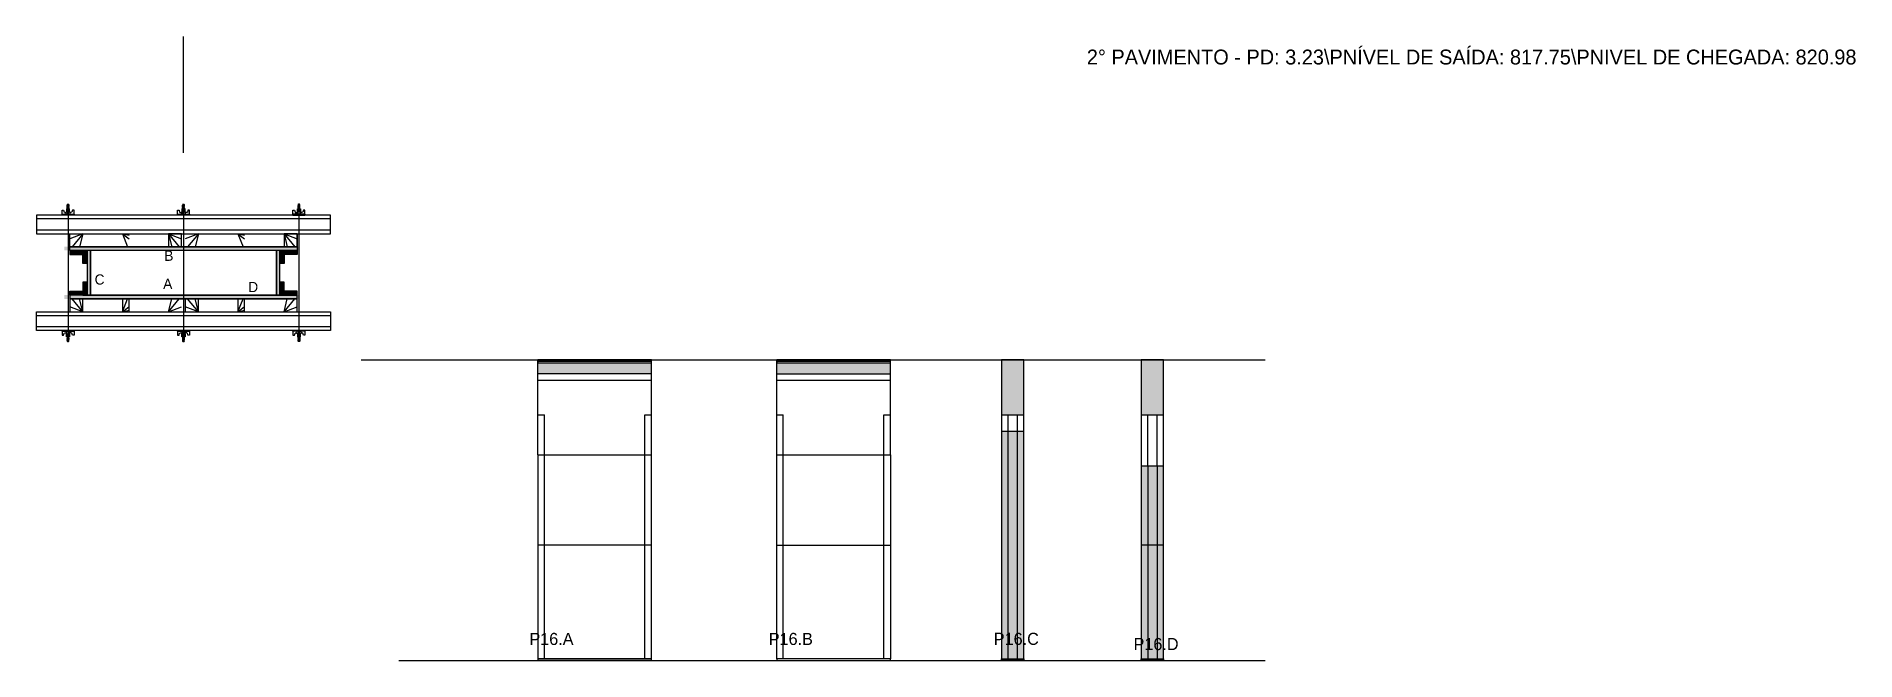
# Model space of a CAD drawing. Header units: metres. Extents: x 1897 to 3851, y 7387 to 8057.
import ezdxf

# ---------------------------------------------------------------- set-up
doc = ezdxf.new("R2010")
doc.units = ezdxf.units.M
for name, color, linetype in [('CHAPA', 7, 'Continuous'), ('COTA', 7, 'Continuous'), ('Hachura', 7, 'Continuous'), ('Madeira', 7, 'Continuous'), ('NOMENCLATURA', 7, 'Continuous'), ('Nível', 7, 'Continuous'), ('Painéis', 7, 'Continuous'), ('Perfil Metálico', 7, 'Continuous'), ('SARR_2.2x7', 7, 'Continuous'), ('SARR_EDITAR', 7, 'Continuous'), ('SARRAFO', 7, 'Continuous'), ('Texto Seção', 7, 'Continuous'), ('TEXTO_GERAL', 7, 'Continuous')]:
    doc.layers.add(name, color=color, linetype=linetype)

msp = doc.modelspace()

# ---------------------------------------------------------------- hatches: boundary and pattern name
at = {"layer": 'COTA'}
h = msp.add_hatch(color=7, dxfattribs=at)
h.dxf.hatch_style = 1
h.paths.add_polyline_path([(2557.5, 7706.6), (2435.5, 7706.6), (2435.5, 7706.6), (2435.5, 7694.6), (2435.5, 7694.6), (2557.5, 7694.6), (2557.5, 7694.6), (2557.5, 7706.6)])
h = msp.add_hatch(color=7, dxfattribs=at)
h.dxf.hatch_style = 1
h.paths.add_polyline_path([(2814.2, 7706.6), (2692.2, 7706.6), (2692.2, 7706.6), (2692.2, 7694.6), (2692.2, 7694.6), (2814.2, 7694.6), (2814.2, 7694.6), (2814.2, 7706.6)])
h = msp.add_hatch(color=7, dxfattribs=at)
h.dxf.hatch_style = 1
h.paths.add_polyline_path([(2957.4, 7709.6), (2933.4, 7709.6), (2933.4, 7709.6), (2933.4, 7650.6), (2933.4, 7650.6), (2957.4, 7650.6), (2957.4, 7650.6), (2957.4, 7709.6)])
h = msp.add_hatch(color=7, dxfattribs=at)
h.dxf.hatch_style = 1
h.paths.add_polyline_path([(3107.6, 7709.6), (3083.6, 7709.6), (3083.6, 7709.6), (3083.6, 7650.6), (3083.6, 7650.6), (3107.6, 7650.6), (3107.6, 7650.6), (3107.6, 7709.6)])
at = {"layer": 'Hachura'}
h = msp.add_hatch(color=7, dxfattribs=at)
h.dxf.hatch_style = 1
h.paths.add_polyline_path([(1926.9, 7827.3), (1926.9, 7831.3), (1926.9, 7831.3), (2178.9, 7831.3), (2178.9, 7831.3), (2178.9, 7827.3), (2178.9, 7827.3), (1926.9, 7827.3), (1926.9, 7827.3)])
h = msp.add_hatch(color=7, dxfattribs=at)
h.dxf.hatch_style = 1
h.paths.add_polyline_path([(1946.9, 7827.3), (1946.9, 7822.9), (1946.9, 7822.9), (1932.9, 7822.9), (1932.9, 7822.9), (1932.9, 7827.3), (1932.9, 7827.3), (1946.9, 7827.3)])
h = msp.add_hatch(color=7, dxfattribs=at)
h.dxf.hatch_style = 1
h.paths.add_polyline_path([(1951.3, 7827.3), (1946.9, 7827.3), (1946.9, 7827.3), (1946.9, 7813.3), (1946.9, 7813.3), (1951.3, 7813.3), (1951.3, 7813.3), (1951.3, 7827.3)])
h = msp.add_hatch(color=7, dxfattribs=at)
h.dxf.hatch_style = 1
h.paths.add_polyline_path([(1954.9, 7827.3), (1951.3, 7827.3), (1951.3, 7827.3), (1951.3, 7779.3), (1951.3, 7779.3), (1954.9, 7779.3), (1954.9, 7779.3), (1954.9, 7827.3)])
h = msp.add_hatch(color=7, dxfattribs=at)
h.dxf.hatch_style = 1
h.paths.add_polyline_path([(1954.9, 7827.3), (1951.3, 7827.3), (1951.3, 7827.3), (1951.3, 7779.3), (1951.3, 7779.3), (1954.9, 7779.3), (1954.9, 7779.3), (1954.9, 7827.3)])
h = msp.add_hatch(color=7, dxfattribs=at)
h.dxf.hatch_style = 1
h.paths.add_polyline_path([(2158.5, 7827.3), (2154.9, 7827.3), (2154.9, 7827.3), (2154.9, 7779.3), (2154.9, 7779.3), (2158.5, 7779.3), (2158.5, 7779.3), (2158.5, 7827.3)])
h = msp.add_hatch(color=7, dxfattribs=at)
h.dxf.hatch_style = 1
h.paths.add_polyline_path([(2158.5, 7827.3), (2154.9, 7827.3), (2154.9, 7827.3), (2154.9, 7779.3), (2154.9, 7779.3), (2158.5, 7779.3), (2158.5, 7779.3), (2158.5, 7827.3)])
h = msp.add_hatch(color=7, dxfattribs=at)
h.dxf.hatch_style = 1
h.paths.add_polyline_path([(2162.9, 7827.3), (2158.5, 7827.3), (2158.5, 7827.3), (2158.5, 7813.3), (2158.5, 7813.3), (2162.9, 7813.3), (2162.9, 7813.3), (2162.9, 7827.3)])
h = msp.add_hatch(color=7, dxfattribs=at)
h.dxf.hatch_style = 1
h.paths.add_polyline_path([(2162.9, 7827.3), (2162.9, 7822.9), (2162.9, 7822.9), (2176.9, 7822.9), (2176.9, 7822.9), (2176.9, 7827.3), (2176.9, 7827.3), (2162.9, 7827.3)])
h = msp.add_hatch(color=7, dxfattribs=at)
h.dxf.hatch_style = 1
h.paths.add_polyline_path([(1926.9, 7779.3), (1926.9, 7775.3), (1926.9, 7775.3), (2178.9, 7775.3), (2178.9, 7775.3), (2178.9, 7779.3), (2178.9, 7779.3), (1926.9, 7779.3), (1926.9, 7779.3)])
h = msp.add_hatch(color=7, dxfattribs=at)
h.dxf.hatch_style = 1
h.paths.add_polyline_path([(1946.9, 7779.3), (1946.9, 7783.7), (1946.9, 7783.7), (1932.9, 7783.7), (1932.9, 7783.7), (1932.9, 7779.3), (1932.9, 7779.3), (1946.9, 7779.3)])
h = msp.add_hatch(color=7, dxfattribs=at)
h.dxf.hatch_style = 1
h.paths.add_polyline_path([(1951.3, 7779.3), (1946.9, 7779.3), (1946.9, 7779.3), (1946.9, 7793.3), (1946.9, 7793.3), (1951.3, 7793.3), (1951.3, 7793.3), (1951.3, 7779.3)])
h = msp.add_hatch(color=7, dxfattribs=at)
h.dxf.hatch_style = 1
h.paths.add_polyline_path([(2162.9, 7779.3), (2158.5, 7779.3), (2158.5, 7779.3), (2158.5, 7793.3), (2158.5, 7793.3), (2162.9, 7793.3), (2162.9, 7793.3), (2162.9, 7779.3)])
h = msp.add_hatch(color=7, dxfattribs=at)
h.dxf.hatch_style = 1
h.paths.add_polyline_path([(2162.9, 7779.3), (2162.9, 7783.7), (2162.9, 7783.7), (2176.9, 7783.7), (2176.9, 7783.7), (2176.9, 7779.3), (2176.9, 7779.3), (2162.9, 7779.3)])
h = msp.add_hatch(color=7, dxfattribs=at)
h.dxf.hatch_style = 1
h.paths.add_polyline_path([(2957.4, 7386.6), (2957.4, 7632.6), (2957.4, 7632.6), (2933.4, 7632.6), (2933.4, 7632.6), (2933.4, 7386.6), (2933.4, 7386.6), (2957.4, 7386.6), (2957.4, 7386.6)])
h = msp.add_hatch(color=7, dxfattribs=at)
h.dxf.hatch_style = 1
h.paths.add_polyline_path([(3107.6, 7386.6), (3107.6, 7595.6), (3107.6, 7595.6), (3083.6, 7595.6), (3083.6, 7595.6), (3083.6, 7386.6), (3083.6, 7386.6), (3107.6, 7386.6)])

# ---------------------------------------------------------------- linework, layer by layer
at = {"layer": 'CHAPA', "color": 7, "lineweight": 25}
for points in [[(1932.9, 7827.3), (1932.9, 7831.3), (2176.9, 7831.3), (2176.9, 7827.3)], [(1932.9, 7827.3), (1932.9, 7831.3), (2176.9, 7831.3), (2176.9, 7827.3)], [(1954.9, 7827.3), (1951.3, 7827.3), (1951.3, 7779.3), (1954.9, 7779.3)], [(1954.9, 7827.3), (1951.3, 7827.3), (1951.3, 7779.3), (1954.9, 7779.3)], [(2158.5, 7827.3), (2154.9, 7827.3), (2154.9, 7779.3), (2158.5, 7779.3)], [(2158.5, 7827.3), (2154.9, 7827.3), (2154.9, 7779.3), (2158.5, 7779.3)], [(1932.9, 7779.3), (1932.9, 7775.3), (2176.9, 7775.3), (2176.9, 7779.3)], [(1932.9, 7779.3), (1932.9, 7775.3), (2176.9, 7775.3), (2176.9, 7779.3)]]:
    msp.add_lwpolyline(points, close=True, dxfattribs=at)
at = {"layer": 'COTA', "color": 7, "lineweight": 25}
for p, q in [((2435.5, 7694.6), (2435.5, 7709.6)), ((2557.5, 7694.6), (2557.5, 7709.6)), ((2692.2, 7694.6), (2692.2, 7709.6)), ((2814.2, 7694.6), (2814.2, 7709.6))]:
    msp.add_line(p, q, dxfattribs=at)
for points in [[(2957.4, 7650.6), (2957.4, 7709.6), (2933.4, 7709.6), (2933.4, 7650.6)], [(3107.6, 7650.6), (3107.6, 7709.6), (3083.6, 7709.6), (3083.6, 7650.6)]]:
    msp.add_lwpolyline(points, dxfattribs=at)
at = {"layer": 'Defpoints', "color": 7, "lineweight": 25}
msp.add_line((2054.9, 7932.3), (2054.9, 8057.3), dxfattribs=at)
at = {"layer": 'Hachura', "color": 7, "lineweight": 25}
for p, q in [((1929.8, 7876.4), (1932, 7875.3)), ((1931.9, 7875.1), (1929.8, 7876.1)), ((1929.8, 7875.2), (1932, 7874.1)), ((1931.9, 7873.9), (1929.8, 7875)), ((1929.9, 7876.8), (1930.2, 7877.1)), ((1929.9, 7876.5), (1929.9, 7876.8)), ((1929.9, 7876.8), (1929.9, 7876.8)), ((1931.8, 7876.8), (1929.9, 7876.8)), ((1929.9, 7876.5), (1931.8, 7875.5)), ((1929.9, 7876.5), (1931.8, 7875.5)), ((1929.9, 7875.3), (1929.9, 7876)), ((1931.8, 7875), (1929.9, 7876)), ((1929.9, 7875.3), (1931.8, 7874.3)), ((1929.9, 7874.2), (1929.9, 7874.8)), ((1931.8, 7873.8), (1929.9, 7874.8)), ((1929.9, 7874.6), (1929.9, 7874.8)), ((1930.2, 7877.1), (1931.5, 7877.1)), ((1931.8, 7876.2), (1930.5, 7876.8)), ((1931.9, 7876.2), (1930.8, 7876.8)), ((1930.9, 7876.1), (1930.9, 7734.3)), ((1931.3, 7876.8), (1932, 7876.5)), ((1931.8, 7876.8), (1931.5, 7877.1)), ((1931.6, 7876.8), (1931.8, 7876.7)), ((1931.8, 7876.7), (1931.8, 7876.8)), ((1931.8, 7876.2), (1931.8, 7875.5)), ((1931.8, 7874.3), (1931.8, 7875)), ((2053.8, 7876.4), (2056, 7875.3)), ((2055.9, 7875.1), (2053.8, 7876.1)), ((2053.8, 7875.2), (2056, 7874.1)), ((2055.9, 7873.9), (2053.8, 7875)), ((2053.9, 7876.8), (2054.2, 7877.1)), ((2053.9, 7876.5), (2053.9, 7876.8)), ((2053.9, 7876.8), (2053.9, 7876.8)), ((2055.8, 7876.8), (2053.9, 7876.8)), ((2053.9, 7876.5), (2055.8, 7875.5)), ((2053.9, 7876.5), (2055.8, 7875.5)), ((2053.9, 7875.3), (2053.9, 7875.9)), ((2055.8, 7875), (2053.9, 7875.9)), ((2053.9, 7875.3), (2055.8, 7874.3)), ((2053.9, 7874.1), (2053.9, 7874.8)), ((2055.8, 7873.8), (2053.9, 7874.8)), ((2053.9, 7874.6), (2053.9, 7874.8)), ((2054.2, 7877.1), (2055.5, 7877.1)), ((2055.8, 7876.1), (2054.5, 7876.8)), ((2055.9, 7876.2), (2054.8, 7876.8)), ((2054.9, 7876.1), (2054.9, 7734.3)), ((2055.3, 7876.8), (2056, 7876.4)), ((2055.8, 7876.8), (2055.5, 7877.1)), ((2055.6, 7876.8), (2055.8, 7876.6)), ((2055.8, 7876.6), (2055.8, 7876.8)), ((2055.8, 7876.1), (2055.8, 7875.5)), ((2055.8, 7874.3), (2055.8, 7875)), ((2178.5, 7876.8), (2177.9, 7876.5)), ((2177.9, 7876.2), (2179, 7876.8)), ((2180, 7876.4), (2177.9, 7875.3)), ((2177.9, 7875.1), (2180.1, 7876.1)), ((2180, 7875.2), (2177.9, 7874.1)), ((2177.9, 7873.9), (2180.1, 7875)), ((2178, 7876.8), (2178.3, 7877.1)), ((2178.3, 7876.8), (2178, 7876.7)), ((2178, 7876.7), (2178, 7876.8)), ((2178, 7876.2), (2179.3, 7876.8)), ((2178, 7876.8), (2180, 7876.8)), ((2180, 7876.5), (2178, 7875.5)), ((2180, 7876.5), (2178, 7875.5)), ((2178, 7876.2), (2178, 7875.5)), ((2178, 7875), (2180, 7876)), ((2180, 7875.3), (2178, 7874.3)), ((2178, 7874.3), (2178, 7875)), ((2178, 7873.8), (2180, 7874.8)), ((2179.6, 7877.1), (2178.3, 7877.1)), ((2178.9, 7876.1), (2178.9, 7734.3)), ((2180, 7876.8), (2179.6, 7877.1)), ((2180, 7876.5), (2180, 7876.8)), ((2180, 7876.8), (2180, 7876.8)), ((2180, 7875.3), (2180, 7876)), ((2180, 7874.2), (2180, 7874.8)), ((2180, 7874.6), (2180, 7874.8)), ((1924.5, 7865.3), (1924.5, 7870.5)), ((1924.5, 7870.5), (1926.1, 7870.5)), ((1924.5, 7866.2), (1937.4, 7866.2)), ((1924.5, 7866.2), (1929.6, 7866.2)), ((1937.4, 7865.3), (1924.5, 7865.3)), ((1924.6, 7866.2), (1924.6, 7865.3)), ((1924.8, 7866.2), (1924.8, 7865.3)), ((1925.2, 7866.2), (1925.2, 7865.3)), ((1925.6, 7866.2), (1925.6, 7865.3)), ((1926.1, 7870.5), (1926.7, 7868.3)), ((1926.5, 7866.2), (1926.5, 7865.3)), ((1927, 7868), (1929, 7868)), ((1927.9, 7866.2), (1927.9, 7865.3)), ((1936.4, 7865.3), (1928.6, 7865.3)), ((1929, 7868.8), (1932.8, 7868.8)), ((1929, 7866.2), (1929, 7868.8)), ((1930.9, 7866.2), (1929, 7866.2)), ((1932.6, 7872), (1929.2, 7872)), ((1932.6, 7872), (1929.2, 7872)), ((1929.2, 7872), (1929.2, 7868.8)), ((1929.6, 7866.2), (1930.3, 7866.2)), ((1929.8, 7874.1), (1932, 7873)), ((1931.9, 7872.8), (1929.8, 7873.8)), ((1931, 7872), (1929.8, 7872.7)), ((1929.9, 7874.2), (1931.8, 7873.2)), ((1929.9, 7873), (1929.9, 7873.6)), ((1931.8, 7872.7), (1929.9, 7873.6)), ((1929.9, 7873), (1931.8, 7872)), ((1930.8, 7872), (1929.9, 7872.5)), ((1929.9, 7872), (1929.9, 7872.5)), ((1930, 7865.9), (1930, 7866.1)), ((1930, 7865.5), (1930, 7865.9)), ((1930.3, 7872), (1930.3, 7868.8)), ((1930.6, 7866.2), (1930.6, 7868.2)), ((1930.9, 7866.2), (1930.9, 7865.3)), ((1931.1, 7868.2), (1931.1, 7866.2)), ((1931.8, 7873.6), (1931.8, 7873.8)), ((1931.8, 7873.6), (1931.8, 7873.2)), ((1931.8, 7872.7), (1931.8, 7872)), ((1931.8, 7872), (1931.8, 7868.8)), ((1931.9, 7866.1), (1931.9, 7865.7)), ((1932.6, 7868.8), (1932.6, 7872)), ((1932.8, 7868.8), (1932.6, 7868.8)), ((1932.8, 7868.8), (1932.6, 7868.8)), ((1932.8, 7868.8), (1932.8, 7866.2)), ((1934.8, 7868), (1932.8, 7868)), ((1933.9, 7866.2), (1933.9, 7865.3)), ((1935.7, 7870.5), (1935.1, 7868.3)), ((1935.4, 7866.2), (1935.4, 7865.3)), ((1937.4, 7870.5), (1935.7, 7870.5)), ((1936.2, 7866.2), (1936.2, 7865.3)), ((1936.7, 7866.2), (1936.7, 7865.3)), ((1937, 7866.2), (1937, 7865.3)), ((1937.2, 7866.2), (1937.2, 7865.3)), ((1937.4, 7866.2), (1937.4, 7870.5)), ((1937.4, 7866.2), (1937.4, 7865.3)), ((2048.5, 7870.5), (2050.1, 7870.5)), ((2048.5, 7865.3), (2048.5, 7870.4)), ((2048.5, 7866.2), (2061.4, 7866.2)), ((2048.5, 7866.2), (2053.6, 7866.2)), ((2061.4, 7865.3), (2048.5, 7865.3)), ((2048.6, 7866.2), (2048.6, 7865.3)), ((2048.8, 7866.2), (2048.8, 7865.3)), ((2049.2, 7866.2), (2049.2, 7865.3)), ((2049.6, 7866.2), (2049.6, 7865.3)), ((2050.1, 7870.5), (2050.7, 7868.2)), ((2050.5, 7866.2), (2050.5, 7865.3)), ((2051, 7868), (2053, 7868)), ((2051.9, 7866.2), (2051.9, 7865.3)), ((2060.4, 7865.3), (2052.6, 7865.3)), ((2053, 7868.8), (2056.9, 7868.8)), ((2053, 7866.2), (2053, 7868.8)), ((2054.9, 7866.2), (2053, 7866.2)), ((2056.6, 7872), (2053.2, 7872)), ((2053.2, 7872), (2053.2, 7868.8)), ((2056.6, 7871.9), (2053.2, 7871.9)), ((2053.6, 7866.2), (2054.3, 7866.2)), ((2053.8, 7874), (2056, 7873)), ((2055.9, 7872.7), (2053.8, 7873.8)), ((2055.1, 7872), (2053.8, 7872.6)), ((2053.9, 7874.1), (2055.8, 7873.2)), ((2053.9, 7873), (2053.9, 7873.6)), ((2055.8, 7872.7), (2053.9, 7873.6)), ((2053.9, 7873), (2055.8, 7872)), ((2054.8, 7872), (2053.9, 7872.5)), ((2053.9, 7872), (2053.9, 7872.5)), ((2054, 7865.9), (2054, 7866.1)), ((2054, 7865.4), (2054, 7865.9)), ((2054.3, 7872), (2054.3, 7868.8)), ((2054.6, 7866.2), (2054.6, 7868.2)), ((2054.9, 7866.2), (2054.9, 7865.3)), ((2055.1, 7868.2), (2055.1, 7866.2)), ((2055.8, 7873.6), (2055.8, 7873.8)), ((2055.8, 7873.6), (2055.8, 7873.2)), ((2055.8, 7872.7), (2055.8, 7872)), ((2055.8, 7872), (2055.8, 7868.8)), ((2055.9, 7866.1), (2055.9, 7865.6)), ((2056.6, 7868.8), (2056.6, 7872)), ((2056.9, 7868.8), (2056.6, 7868.8)), ((2056.9, 7868.8), (2056.6, 7868.8)), ((2056.9, 7868.8), (2056.9, 7866.2)), ((2058.8, 7868), (2056.9, 7868)), ((2057.9, 7866.2), (2057.9, 7865.3)), ((2059.7, 7870.5), (2059.1, 7868.2)), ((2059.4, 7866.2), (2059.4, 7865.3)), ((2061.4, 7870.5), (2059.7, 7870.5)), ((2060.2, 7866.2), (2060.2, 7865.3)), ((2060.7, 7866.2), (2060.7, 7865.3)), ((2061, 7866.2), (2061, 7865.3)), ((2061.2, 7866.2), (2061.2, 7865.3)), ((2061.4, 7866.2), (2061.4, 7870.5)), ((2061.4, 7866.2), (2061.4, 7865.3)), ((2172.5, 7866.2), (2172.5, 7870.5)), ((2172.5, 7870.5), (2174.1, 7870.5)), ((2185.4, 7866.2), (2172.5, 7866.2)), ((2172.5, 7866.2), (2172.5, 7865.3)), ((2172.5, 7865.3), (2185.4, 7865.3)), ((2172.6, 7866.2), (2172.6, 7865.3)), ((2172.8, 7866.2), (2172.8, 7865.3)), ((2173.2, 7866.2), (2173.2, 7865.3)), ((2173.4, 7865.3), (2181.2, 7865.3)), ((2173.6, 7866.2), (2173.6, 7865.3)), ((2174.1, 7870.5), (2174.7, 7868.3)), ((2174.5, 7866.2), (2174.5, 7865.3)), ((2175, 7868), (2177, 7868)), ((2175.9, 7866.2), (2175.9, 7865.3)), ((2180.9, 7868.8), (2177, 7868.8)), ((2177, 7868.8), (2177, 7866.2)), ((2177, 7868.8), (2177.2, 7868.8)), ((2177, 7868.8), (2177.2, 7868.8)), ((2177.2, 7872), (2180.6, 7872)), ((2177.2, 7872), (2180.6, 7872)), ((2177.2, 7868.8), (2177.2, 7872)), ((2180, 7874.1), (2177.9, 7873)), ((2177.9, 7872.8), (2180.1, 7873.8)), ((2177.9, 7866.1), (2177.9, 7865.7)), ((2180, 7874.2), (2178, 7873.2)), ((2178, 7873.6), (2178, 7873.8)), ((2178, 7873.6), (2178, 7873.2)), ((2178, 7872.7), (2180, 7873.6)), ((2180, 7873), (2178, 7872)), ((2178, 7872.7), (2178, 7872)), ((2178, 7872), (2178, 7868.8)), ((2178.7, 7868.2), (2178.7, 7866.2)), ((2178.8, 7872), (2180.1, 7872.7)), ((2178.9, 7866.2), (2180.9, 7866.2)), ((2178.9, 7866.2), (2178.9, 7865.3)), ((2179, 7872), (2180, 7872.5)), ((2179.2, 7866.2), (2179.2, 7868.2)), ((2179.6, 7872), (2179.6, 7868.8)), ((2180.2, 7866.2), (2179.6, 7866.2)), ((2179.9, 7865.9), (2179.9, 7866.1)), ((2179.9, 7865.5), (2179.9, 7865.9)), ((2180, 7873), (2180, 7873.6)), ((2180, 7872), (2180, 7872.5)), ((2185.4, 7866.2), (2180.2, 7866.2)), ((2180.6, 7872), (2180.6, 7868.8)), ((2180.9, 7866.2), (2180.9, 7868.8)), ((2182.8, 7868), (2180.9, 7868)), ((2182, 7866.2), (2182, 7865.3)), ((2183.7, 7870.5), (2183.1, 7868.3)), ((2183.4, 7866.2), (2183.4, 7865.3)), ((2185.4, 7870.5), (2183.7, 7870.5)), ((2184.2, 7866.2), (2184.2, 7865.3)), ((2184.7, 7866.2), (2184.7, 7865.3)), ((2185, 7866.2), (2185, 7865.3)), ((2185.2, 7866.2), (2185.2, 7865.3)), ((2185.4, 7865.3), (2185.4, 7870.5)), ((1937.4, 7741.3), (1924.5, 7741.3)), ((1924.5, 7741.3), (1924.5, 7736.2)), ((1924.5, 7740.4), (1937.4, 7740.4)), ((1924.5, 7740.4), (1929.6, 7740.4)), ((1924.6, 7740.4), (1924.6, 7741.3)), ((1924.8, 7740.4), (1924.8, 7741.3)), ((1925.2, 7740.4), (1925.2, 7741.3)), ((1925.6, 7740.4), (1925.6, 7741.3)), ((1926.1, 7736.2), (1926.7, 7738.4)), ((1926.5, 7740.4), (1926.5, 7741.3)), ((1927, 7738.6), (1929, 7738.6)), ((1927.9, 7740.4), (1927.9, 7741.3)), ((1936.4, 7741.3), (1928.6, 7741.3)), ((1930.9, 7740.4), (1929, 7740.4)), ((1929, 7740.4), (1929, 7737.8)), ((1929.6, 7740.4), (1930.3, 7740.4)), ((1930, 7741.2), (1930, 7740.7)), ((1930, 7740.7), (1930, 7740.5)), ((1930.6, 7740.4), (1930.6, 7738.4)), ((1930.9, 7740.4), (1930.9, 7741.3)), ((1931.1, 7738.4), (1931.1, 7740.4)), ((1931.9, 7740.5), (1931.9, 7741)), ((1934.8, 7738.6), (1932.8, 7738.6)), ((1932.8, 7737.8), (1932.8, 7740.4)), ((1933.9, 7740.4), (1933.9, 7741.3)), ((1935.7, 7736.2), (1935.1, 7738.4)), ((1935.4, 7740.4), (1935.4, 7741.3)), ((1936.2, 7740.4), (1936.2, 7741.3)), ((1936.7, 7740.4), (1936.7, 7741.3)), ((1937, 7740.4), (1937, 7741.3)), ((1937.2, 7740.4), (1937.2, 7741.3)), ((1937.4, 7740.4), (1937.4, 7741.3)), ((1937.4, 7740.4), (1937.4, 7736.2)), ((2061.4, 7741.3), (2048.5, 7741.3)), ((2048.5, 7741.3), (2048.5, 7736.2)), ((2048.5, 7740.4), (2061.4, 7740.4)), ((2048.5, 7740.4), (2053.6, 7740.4)), ((2048.6, 7740.4), (2048.6, 7741.3)), ((2048.8, 7740.4), (2048.8, 7741.3)), ((2049.2, 7740.4), (2049.2, 7741.3)), ((2049.6, 7740.4), (2049.6, 7741.3)), ((2050.1, 7736.1), (2050.7, 7738.4)), ((2050.5, 7740.4), (2050.5, 7741.3)), ((2051, 7738.6), (2053, 7738.6)), ((2051.9, 7740.4), (2051.9, 7741.3)), ((2060.4, 7741.3), (2052.6, 7741.3)), ((2054.9, 7740.4), (2053, 7740.4)), ((2053, 7740.4), (2053, 7737.8)), ((2053.6, 7740.4), (2054.3, 7740.4)), ((2054, 7741.1), (2054, 7740.7)), ((2054, 7740.7), (2054, 7740.5)), ((2054.6, 7740.4), (2054.6, 7738.4)), ((2054.9, 7740.4), (2054.9, 7741.3)), ((2055.1, 7738.4), (2055.1, 7740.4)), ((2055.9, 7740.5), (2055.9, 7741)), ((2056.9, 7737.8), (2056.9, 7740.4)), ((2058.8, 7738.6), (2056.9, 7738.6)), ((2057.9, 7740.4), (2057.9, 7741.3)), ((2059.7, 7736.1), (2059.1, 7738.4)), ((2059.4, 7740.4), (2059.4, 7741.3)), ((2060.2, 7740.4), (2060.2, 7741.3)), ((2060.7, 7740.4), (2060.7, 7741.3)), ((2061, 7740.4), (2061, 7741.3)), ((2061.2, 7740.4), (2061.2, 7741.3)), ((2061.4, 7740.4), (2061.4, 7741.3)), ((2061.4, 7740.4), (2061.4, 7736.1)), ((2172.5, 7741.3), (2185.4, 7741.3)), ((2172.5, 7740.4), (2172.5, 7741.3)), ((2185.4, 7740.4), (2172.5, 7740.4)), ((2172.5, 7740.4), (2172.5, 7736.2)), ((2172.6, 7740.4), (2172.6, 7741.3)), ((2172.8, 7740.4), (2172.8, 7741.3)), ((2173.2, 7740.4), (2173.2, 7741.3)), ((2173.4, 7741.3), (2181.2, 7741.3)), ((2173.6, 7740.4), (2173.6, 7741.3)), ((2174.1, 7736.2), (2174.7, 7738.4)), ((2174.5, 7740.4), (2174.5, 7741.3)), ((2175, 7738.6), (2177, 7738.6)), ((2175.9, 7740.4), (2175.9, 7741.3)), ((2177, 7737.8), (2177, 7740.4)), ((2177.9, 7740.5), (2177.9, 7741)), ((2178.7, 7738.4), (2178.7, 7740.4)), ((2178.9, 7740.4), (2178.9, 7741.3)), ((2178.9, 7740.4), (2180.9, 7740.4)), ((2179.2, 7740.4), (2179.2, 7738.4)), ((2180.2, 7740.4), (2179.6, 7740.4)), ((2179.9, 7741.2), (2179.9, 7740.7)), ((2179.9, 7740.7), (2179.9, 7740.5)), ((2185.4, 7740.4), (2180.2, 7740.4)), ((2180.9, 7740.4), (2180.9, 7737.8)), ((2182.8, 7738.6), (2180.9, 7738.6)), ((2182, 7740.4), (2182, 7741.3)), ((2183.7, 7736.2), (2183.1, 7738.4)), ((2183.4, 7740.4), (2183.4, 7741.3)), ((2184.2, 7740.4), (2184.2, 7741.3)), ((2184.7, 7740.4), (2184.7, 7741.3)), ((2185, 7740.4), (2185, 7741.3)), ((2185.2, 7740.4), (2185.2, 7741.3)), ((2185.4, 7741.3), (2185.4, 7736.2)), ((1924.5, 7736.2), (1926.1, 7736.2)), ((1929, 7737.8), (1932.8, 7737.8)), ((1929.2, 7734.6), (1929.2, 7737.8)), ((1932.6, 7734.7), (1929.2, 7734.7)), ((1932.6, 7734.6), (1929.2, 7734.6)), ((1931, 7734.6), (1929.8, 7734)), ((1931.9, 7733.9), (1929.8, 7732.8)), ((1929.8, 7732.6), (1932, 7733.7)), ((1931.9, 7732.7), (1929.8, 7731.7)), ((1929.8, 7731.4), (1932, 7732.5)), ((1931.9, 7731.6), (1929.8, 7730.5)), ((1929.8, 7730.3), (1932, 7731.3)), ((1929.9, 7733.6), (1931.8, 7734.6)), ((1930.8, 7734.6), (1929.9, 7734.2)), ((1929.9, 7734.6), (1929.9, 7734.2)), ((1931.8, 7734), (1929.9, 7733)), ((1929.9, 7733.6), (1929.9, 7733)), ((1929.9, 7732.5), (1931.8, 7733.5)), ((1931.8, 7732.8), (1929.9, 7731.8)), ((1929.9, 7732.5), (1929.9, 7731.8)), ((1929.9, 7731.3), (1931.8, 7732.3)), ((1929.9, 7732.1), (1929.9, 7731.8)), ((1931.8, 7731.6), (1929.9, 7730.7)), ((1929.9, 7731.3), (1929.9, 7730.7)), ((1929.9, 7730.2), (1931.8, 7731.1)), ((1929.9, 7730.2), (1931.8, 7731.1)), ((1929.9, 7730.2), (1929.9, 7729.8)), ((1929.9, 7729.8), (1929.9, 7729.8)), ((1929.9, 7729.8), (1930.2, 7729.5)), ((1931.8, 7729.8), (1929.9, 7729.8)), ((1930.2, 7729.5), (1931.5, 7729.5)), ((1930.3, 7734.6), (1930.3, 7737.8)), ((1931.8, 7730.5), (1930.5, 7729.8)), ((1931.9, 7730.4), (1930.8, 7729.8)), ((1931.3, 7729.8), (1932, 7730.2)), ((1931.8, 7729.8), (1931.5, 7729.5)), ((1931.6, 7729.8), (1931.8, 7730)), ((1931.8, 7734.6), (1931.8, 7737.8)), ((1931.8, 7734), (1931.8, 7734.6)), ((1931.8, 7733), (1931.8, 7733.5)), ((1931.8, 7733), (1931.8, 7732.8)), ((1931.8, 7732.3), (1931.8, 7731.6)), ((1931.8, 7730.5), (1931.8, 7731.1)), ((1931.8, 7730), (1931.8, 7729.8)), ((1932.6, 7737.8), (1932.6, 7734.6)), ((1932.8, 7737.8), (1932.6, 7737.8)), ((1932.8, 7737.8), (1932.6, 7737.8)), ((1937.4, 7736.2), (1935.7, 7736.2)), ((2048.5, 7736.1), (2050.1, 7736.1)), ((2053, 7737.8), (2056.9, 7737.8)), ((2053.2, 7734.6), (2053.2, 7737.8)), ((2056.6, 7734.7), (2053.2, 7734.7)), ((2056.6, 7734.6), (2053.2, 7734.6)), ((2055.1, 7734.6), (2053.8, 7734)), ((2055.9, 7733.9), (2053.8, 7732.8)), ((2053.8, 7732.6), (2056, 7733.6)), ((2055.9, 7732.7), (2053.8, 7731.6)), ((2053.8, 7731.4), (2056, 7732.5)), ((2055.9, 7731.5), (2053.8, 7730.5)), ((2053.8, 7730.2), (2056, 7731.3)), ((2053.9, 7733.6), (2055.8, 7734.6)), ((2054.8, 7734.6), (2053.9, 7734.1)), ((2053.9, 7734.6), (2053.9, 7734.1)), ((2055.8, 7733.9), (2053.9, 7733)), ((2053.9, 7733.6), (2053.9, 7733)), ((2053.9, 7732.5), (2055.8, 7733.4)), ((2055.8, 7732.8), (2053.9, 7731.8)), ((2053.9, 7732.5), (2053.9, 7731.8)), ((2053.9, 7731.3), (2055.8, 7732.3)), ((2053.9, 7732), (2053.9, 7731.8)), ((2055.8, 7731.6), (2053.9, 7730.7)), ((2053.9, 7731.3), (2053.9, 7730.7)), ((2053.9, 7730.1), (2055.8, 7731.1)), ((2053.9, 7730.1), (2055.8, 7731.1)), ((2053.9, 7730.1), (2053.9, 7729.8)), ((2053.9, 7729.8), (2053.9, 7729.8)), ((2053.9, 7729.8), (2054.2, 7729.5)), ((2055.8, 7729.8), (2053.9, 7729.8)), ((2054.2, 7729.5), (2055.5, 7729.5)), ((2054.3, 7734.6), (2054.3, 7737.8)), ((2055.8, 7730.5), (2054.5, 7729.8)), ((2055.9, 7730.4), (2054.8, 7729.8)), ((2055.3, 7729.8), (2056, 7730.2)), ((2055.8, 7729.8), (2055.5, 7729.5)), ((2055.6, 7729.8), (2055.8, 7729.9)), ((2055.8, 7734.6), (2055.8, 7737.8)), ((2055.8, 7733.9), (2055.8, 7734.6)), ((2055.8, 7733), (2055.8, 7733.4)), ((2055.8, 7733), (2055.8, 7732.8)), ((2055.8, 7732.3), (2055.8, 7731.6)), ((2055.8, 7730.5), (2055.8, 7731.1)), ((2055.8, 7729.9), (2055.8, 7729.8)), ((2056.6, 7737.8), (2056.6, 7734.6)), ((2056.9, 7737.8), (2056.6, 7737.8)), ((2056.9, 7737.8), (2056.6, 7737.8)), ((2061.4, 7736.1), (2059.7, 7736.1)), ((2172.5, 7736.2), (2174.1, 7736.2)), ((2180.9, 7737.8), (2177, 7737.8)), ((2177, 7737.8), (2177.2, 7737.8)), ((2177, 7737.8), (2177.2, 7737.8)), ((2177.2, 7737.8), (2177.2, 7734.6)), ((2177.2, 7734.7), (2180.6, 7734.7)), ((2177.2, 7734.6), (2180.6, 7734.6)), ((2177.9, 7733.9), (2180.1, 7732.8)), ((2180, 7732.6), (2177.9, 7733.7)), ((2177.9, 7732.7), (2180.1, 7731.7)), ((2180, 7731.4), (2177.9, 7732.5)), ((2177.9, 7731.6), (2180.1, 7730.5)), ((2180, 7730.3), (2177.9, 7731.3)), ((2177.9, 7730.4), (2179, 7729.8)), ((2178.5, 7729.8), (2177.9, 7730.2)), ((2178, 7734.6), (2178, 7737.8)), ((2178, 7734), (2178, 7734.6)), ((2180, 7733.6), (2178, 7734.6)), ((2178, 7734), (2180, 7733)), ((2178, 7733), (2178, 7733.5)), ((2180, 7732.5), (2178, 7733.5)), ((2178, 7733), (2178, 7732.8)), ((2178, 7732.8), (2180, 7731.8)), ((2178, 7732.3), (2178, 7731.6)), ((2180, 7731.3), (2178, 7732.3)), ((2178, 7731.6), (2180, 7730.7)), ((2180, 7730.2), (2178, 7731.1)), ((2178, 7730.5), (2178, 7731.1)), ((2180, 7730.2), (2178, 7731.1)), ((2178, 7730.5), (2179.3, 7729.8)), ((2178.3, 7729.8), (2178, 7730)), ((2178, 7730), (2178, 7729.8)), ((2178, 7729.8), (2178.3, 7729.5)), ((2178, 7729.8), (2180, 7729.8)), ((2179.6, 7729.5), (2178.3, 7729.5)), ((2178.8, 7734.6), (2180.1, 7734)), ((2179, 7734.6), (2180, 7734.2)), ((2179.6, 7734.6), (2179.6, 7737.8)), ((2180, 7729.8), (2179.6, 7729.5)), ((2180, 7734.6), (2180, 7734.2)), ((2180, 7733.6), (2180, 7733)), ((2180, 7732.5), (2180, 7731.8)), ((2180, 7732.1), (2180, 7731.8)), ((2180, 7731.3), (2180, 7730.7)), ((2180, 7730.2), (2180, 7729.8)), ((2180, 7729.8), (2180, 7729.8)), ((2180.6, 7734.6), (2180.6, 7737.8)), ((2185.4, 7736.2), (2183.7, 7736.2))]:
    msp.add_line(p, q, dxfattribs=at)
at = {"layer": 'Madeira', "color": 7, "lineweight": 25}
for p, q in [((1946.9, 7845.3), (1932.9, 7839.9)), ((1946.9, 7845.3), (1935.4, 7831.3)), ((1946.9, 7845.3), (1943.4, 7831.3)), ((1989.4, 7845.3), (1996.4, 7839.6)), ((1989.4, 7845.3), (1996.4, 7843.6)), ((1989.4, 7845.3), (1994.8, 7831.3)), ((2038.9, 7845.3), (2050.4, 7831.3)), ((2038.9, 7845.3), (2042.4, 7831.3)), ((2038.9, 7845.3), (2052.9, 7839.9)), ((2070.9, 7845.3), (2056.9, 7839.9)), ((2070.9, 7845.3), (2059.4, 7831.3)), ((2070.9, 7845.3), (2067.4, 7831.3)), ((2113.4, 7845.3), (2120.4, 7839.6)), ((2113.4, 7845.3), (2120.4, 7843.6)), ((2113.4, 7845.3), (2118.9, 7831.3)), ((2162.9, 7845.3), (2174.4, 7831.3)), ((2162.9, 7845.3), (2166.4, 7831.3)), ((2162.9, 7845.3), (2176.9, 7839.9)), ((1946.9, 7761.3), (1932.9, 7766.7)), ((1946.9, 7761.3), (1935.4, 7775.3)), ((1946.9, 7761.3), (1943.4, 7775.3)), ((1989.4, 7761.3), (1994.8, 7775.3)), ((1989.4, 7761.3), (1996.4, 7767.1)), ((1989.4, 7761.3), (1996.4, 7763.1)), ((2038.9, 7761.3), (2050.4, 7775.3)), ((2038.9, 7761.3), (2042.4, 7775.3)), ((2038.9, 7761.3), (2052.9, 7766.7)), ((2070.9, 7761.3), (2056.9, 7766.7)), ((2070.9, 7761.3), (2059.4, 7775.3)), ((2070.9, 7761.3), (2067.4, 7775.3)), ((2113.4, 7761.3), (2118.9, 7775.3)), ((2113.4, 7761.3), (2120.4, 7767.1)), ((2113.4, 7761.3), (2120.4, 7763)), ((2162.9, 7761.3), (2174.4, 7775.3)), ((2162.9, 7761.3), (2166.4, 7775.3)), ((2162.9, 7761.3), (2176.9, 7766.7))]:
    msp.add_line(p, q, dxfattribs=at)
for points in [[(2176.9, 7845.3), (2176.9, 7831.3), (1932.9, 7831.3), (1932.9, 7845.3)], [(2176.9, 7845.3), (2176.9, 7831.3), (1932.9, 7831.3), (1932.9, 7845.3)], [(2038.9, 7845.3), (2038.9, 7831.3), (2052.9, 7831.3), (2052.9, 7845.3)], [(2162.9, 7845.3), (2162.9, 7831.3), (2176.9, 7831.3), (2176.9, 7845.3)], [(2176.9, 7761.3), (2176.9, 7775.3), (1932.9, 7775.3), (1932.9, 7761.3)], [(1946.9, 7761.3), (1946.9, 7775.3), (1932.9, 7775.3), (1932.9, 7761.3)], [(1989.4, 7761.3), (1996.4, 7761.3), (1996.4, 7775.3), (1989.4, 7775.3)], [(2070.9, 7761.3), (2070.9, 7775.3), (2056.9, 7775.3), (2056.9, 7761.3)], [(2113.4, 7761.3), (2120.4, 7761.3), (2120.4, 7775.3), (2113.4, 7775.3)]]:
    msp.add_lwpolyline(points, close=True, dxfattribs=at)
at = {"layer": 'Nível', "color": 7, "lineweight": 25}
for p, q in [((2245.8, 7709.6), (3216.7, 7709.6)), ((2286.3, 7386.6), (3216.7, 7386.6))]:
    msp.add_line(p, q, dxfattribs=at)
at = {"layer": 'Painéis', "color": 7, "lineweight": 25}
for p, q in [((2435.5, 7607.6), (2435.5, 7694.6)), ((2557.5, 7694.6), (2435.5, 7694.6)), ((2557.5, 7607.6), (2557.5, 7694.6)), ((2692.2, 7694.6), (2814.2, 7694.6)), ((2692.2, 7607.6), (2692.2, 7694.6)), ((2814.2, 7607.6), (2814.2, 7694.6)), ((2933.4, 7650.6), (2933.4, 7388.6)), ((2933.4, 7650.6), (2957.4, 7650.6)), ((2957.4, 7388.6), (2957.4, 7650.6)), ((3083.6, 7650.6), (3083.6, 7388.6)), ((3083.6, 7650.6), (3107.6, 7650.6)), ((3107.6, 7388.6), (3107.6, 7650.6)), ((2957.4, 7632.6), (2933.4, 7632.6)), ((2435.5, 7607.6), (2435.5, 7386.6)), ((2435.5, 7607.6), (2557.5, 7607.6)), ((2557.5, 7386.6), (2557.5, 7607.6)), ((2692.2, 7388.6), (2692.2, 7607.6)), ((2692.2, 7607.6), (2814.2, 7607.6)), ((2814.2, 7607.6), (2814.2, 7388.6)), ((3107.6, 7595.6), (3083.6, 7595.6)), ((2557.5, 7510.6), (2435.5, 7510.6)), ((2692.2, 7510.6), (2814.2, 7510.6)), ((3107.6, 7510.6), (3083.6, 7510.6)), ((2435.5, 7388.6), (2557.5, 7388.6)), ((2814.2, 7388.6), (2692.2, 7388.6)), ((2692.2, 7386.6), (2814.2, 7386.6)), ((2933.4, 7388.6), (2957.4, 7388.6)), ((3083.6, 7388.6), (3107.6, 7388.6))]:
    msp.add_line(p, q, dxfattribs=at)
for points in [[(2154.9, 7779.3), (2154.9, 7827.3), (1954.9, 7827.3), (1954.9, 7779.3)], [(2435.5, 7706.6), (2557.5, 7706.6), (2557.5, 7709.6), (2435.5, 7709.6)], [(2692.2, 7706.6), (2814.2, 7706.6), (2814.2, 7709.6), (2692.2, 7709.6)], [(2557.5, 7388.6), (2435.5, 7388.6), (2435.5, 7386.6), (2557.5, 7386.6)], [(2814.2, 7388.6), (2692.2, 7388.6), (2692.2, 7386.6), (2814.2, 7386.6)], [(2933.4, 7388.6), (2957.4, 7388.6), (2957.4, 7386.6), (2933.4, 7386.6)], [(3083.6, 7388.6), (3107.6, 7388.6), (3107.6, 7386.6), (3083.6, 7386.6)]]:
    msp.add_lwpolyline(points, close=True, dxfattribs=at)
at = {"layer": 'Perfil Metálico', "color": 7, "lineweight": 25}
for points in [[(1896.9, 7865.3), (1896.9, 7845.3), (2212.9, 7845.3), (2212.9, 7865.3)], [(2212.9, 7849.3), (2212.9, 7861.3), (1896.9, 7861.3), (1896.9, 7849.3)], [(1896.9, 7741.3), (1896.9, 7761.3), (2212.9, 7761.3), (2212.9, 7741.3)], [(2212.9, 7757.3), (2212.9, 7745.3), (1896.9, 7745.3), (1896.9, 7757.3)]]:
    msp.add_lwpolyline(points, close=True, dxfattribs=at)
at = {"layer": 'SARR_2.2x7', "color": 7, "lineweight": 25}
for p, q in [((2557.5, 7687.6), (2435.5, 7687.6)), ((2814.2, 7687.6), (2692.2, 7687.6)), ((2435.5, 7650.6), (2442.5, 7650.6)), ((2442.5, 7607.6), (2442.5, 7650.6)), ((2550.5, 7607.6), (2550.5, 7650.6)), ((2550.5, 7650.6), (2557.5, 7650.6)), ((2692.2, 7650.6), (2699.2, 7650.6)), ((2699.2, 7607.6), (2699.2, 7650.6)), ((2807.2, 7607.6), (2807.2, 7650.6)), ((2807.2, 7650.6), (2814.2, 7650.6)), ((2940.4, 7650.6), (2940.4, 7632.6)), ((2950.4, 7650.6), (2950.4, 7632.6)), ((3090.6, 7595.6), (3090.6, 7650.6)), ((3100.6, 7595.6), (3100.6, 7650.6)), ((2940.4, 7632.6), (2940.4, 7388.6)), ((2950.4, 7632.6), (2950.4, 7388.6)), ((2442.5, 7510.6), (2442.5, 7607.6)), ((2550.5, 7510.6), (2550.5, 7607.6)), ((2699.2, 7510.6), (2699.2, 7607.6)), ((2807.2, 7510.6), (2807.2, 7607.6)), ((3090.6, 7595.6), (3090.6, 7388.6)), ((3100.6, 7595.6), (3100.6, 7388.6)), ((2442.5, 7388.6), (2442.5, 7510.6)), ((2550.5, 7388.6), (2550.5, 7510.6)), ((2699.2, 7388.6), (2699.2, 7510.6)), ((2807.2, 7388.6), (2807.2, 7510.6)), ((2442.5, 7388.6), (2442.5, 7388.6)), ((2550.5, 7388.6), (2550.5, 7388.6))]:
    msp.add_line(p, q, dxfattribs=at)
at = {"layer": 'SARR_EDITAR', "color": 7, "lineweight": 25}
for p, q in [((2557.5, 7708.1), (2435.5, 7708.1)), ((2814.2, 7708.1), (2692.2, 7708.1))]:
    msp.add_line(p, q, dxfattribs=at)
at = {"layer": 'SARRAFO', "color": 7, "lineweight": 25}
for points in [[(1932.9, 7822.9), (1946.9, 7822.9), (1946.9, 7827.3), (1932.9, 7827.3)], [(1946.9, 7813.3), (1946.9, 7827.3), (1951.3, 7827.3), (1951.3, 7813.3)], [(2158.5, 7813.3), (2158.5, 7827.3), (2162.9, 7827.3), (2162.9, 7813.3)], [(2176.9, 7822.9), (2162.9, 7822.9), (2162.9, 7827.3), (2176.9, 7827.3)], [(1932.9, 7783.7), (1946.9, 7783.7), (1946.9, 7779.3), (1932.9, 7779.3)], [(1946.9, 7793.3), (1946.9, 7779.3), (1951.3, 7779.3), (1951.3, 7793.3)], [(2158.5, 7793.3), (2158.5, 7779.3), (2162.9, 7779.3), (2162.9, 7793.3)], [(2176.9, 7783.7), (2162.9, 7783.7), (2162.9, 7779.3), (2176.9, 7779.3)]]:
    msp.add_lwpolyline(points, close=True, dxfattribs=at)

# ---------------------------------------------------------------- texts
at = {"layer": 'NOMENCLATURA', "color": 7, "lineweight": 25}
msp.add_text('2° PAVIMENTO - PD: 3.23\\PNÍVEL DE SAÍDA: 817.75\\PNIVEL DE CHEGADA: 820.98', height=16, dxfattribs=at).set_placement((3025.2, 8027.1))
at = {"layer": 'Texto Seção', "color": 7, "lineweight": 25}
for s, p in [('P16.A', (2426.5, 7403.4)), ('P16.B', (2683.6, 7403.4)), ('P16.C', (2925.3, 7403.5)), ('P16.D', (3075.4, 7397.9))]:
    msp.add_text(s, height=13, dxfattribs=at).set_placement(p)
at = {"layer": 'TEXTO_GERAL', "color": 7, "lineweight": 25}
for s, p in [('B', (2034.3, 7816.1)), ('C', (1959.5, 7790.6)), ('A', (2033.1, 7786)), ('D', (2124.5, 7782.5))]:
    msp.add_text(s, height=11, dxfattribs=at).set_placement(p)

doc.saveas('drawing.dxf')
